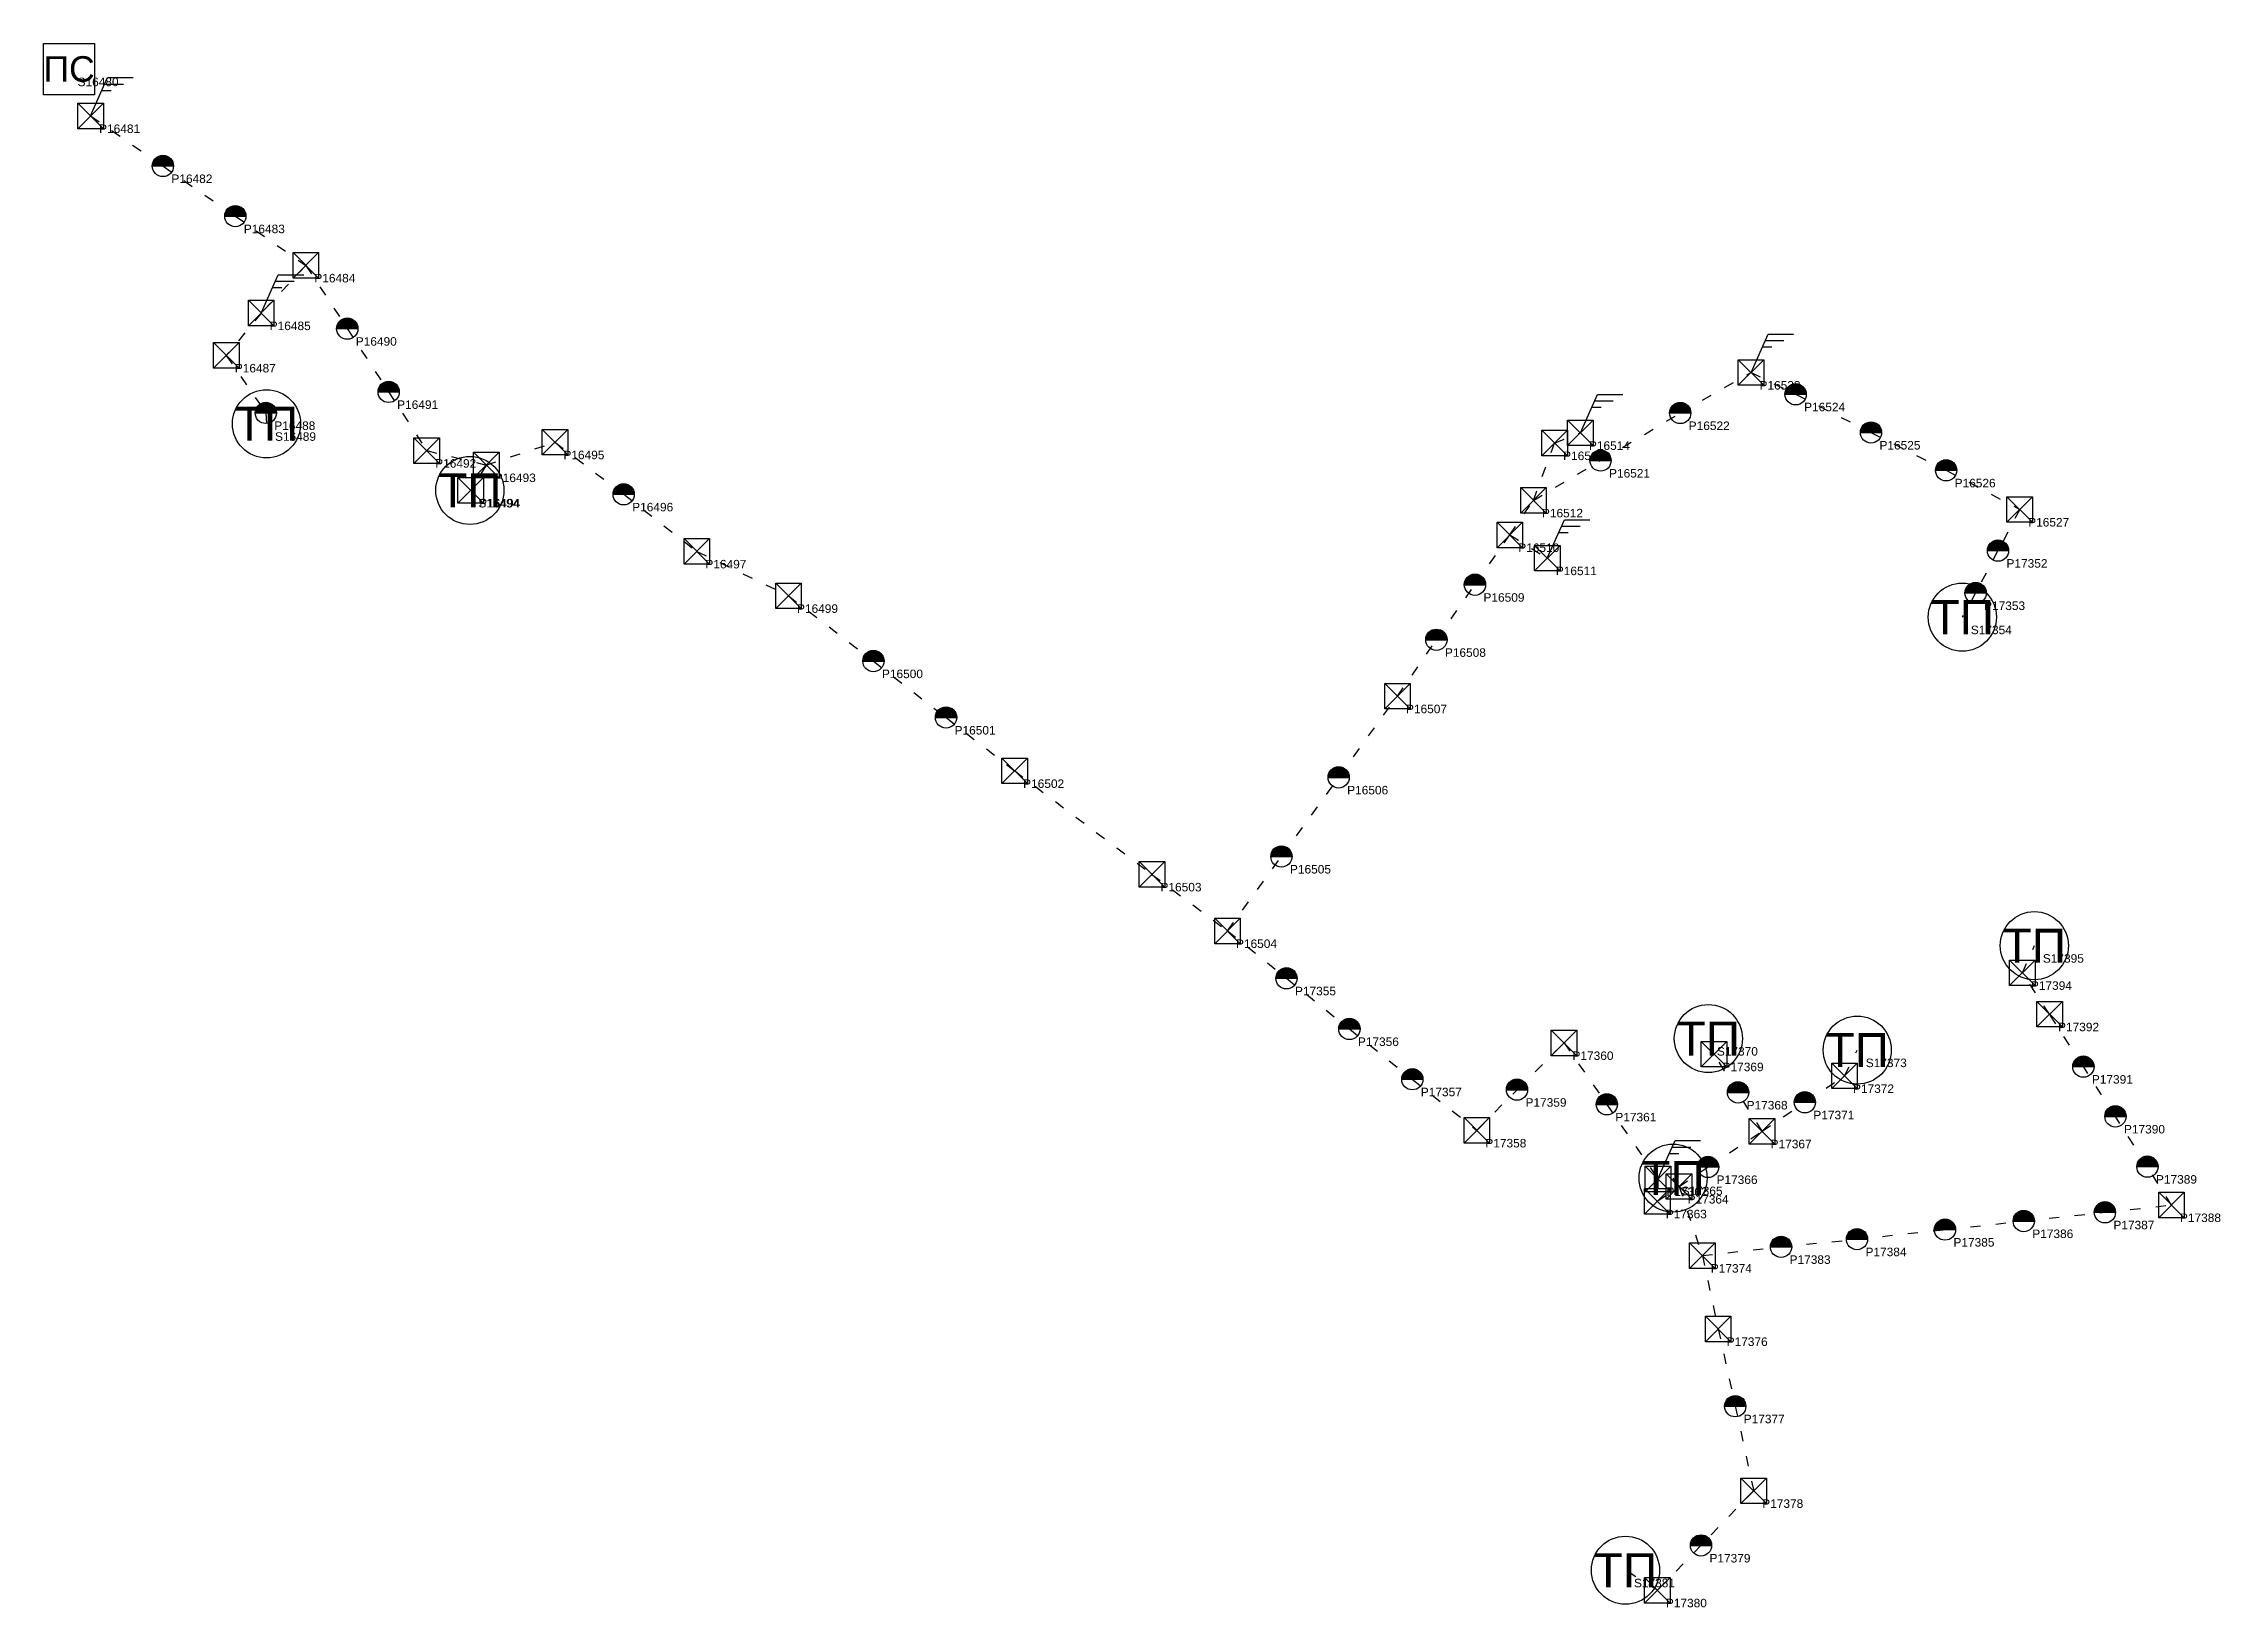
# Model space of a CAD drawing. Header units: metres. Extents: x 312597 to 315154, y 4832353 to 4834189.
import ezdxf
from ezdxf.enums import TextEntityAlignment as Align

# ---------------------------------------------------------------- set-up
doc = ezdxf.new("R2010")
doc.units = ezdxf.units.M
doc.header["$MEASUREMENT"] = 0
doc.linetypes.add('ACAD_ISO03W100', pattern=[30, 12, -18])
for name, color, linetype, lineweight in [('1_2', 7, 'Continuous', 25), ('1_4', 7, 'Continuous', 25), ('21_2', 200, 'ACAD_ISO03W100', 25), ('28_2', 7, 'Continuous', 25), ('28_3', 7, 'Continuous', 25), ('57_2', 7, 'Continuous', 30), ('8_1', 140, 'Continuous', 25)]:
    doc.layers.add(name, color=color, linetype=linetype, lineweight=lineweight)
doc.styles.get("Standard").update_dxf_attribs({"font": 'arial.ttf', "height": 2})

# ---------------------------------------------------------------- blocks, each defined once
blk = doc.blocks.new('PYLON-MV-28_3')
at = {"layer": '28_3'}
blk.add_lwpolyline([(-1.5, 1.5), (1.5, 1.5), (1.5, -1.5), (-1.5, -1.5)], close=True, dxfattribs=at)
for points in [[(-1.5, 1.5), (1.5, -1.5)], [(-1.5, -1.5), (1.5, 1.5)]]:
    blk.add_lwpolyline(points, dxfattribs=at)
blk.add_attdef('FIELD_ID', (2.57, 0), '', height=2, dxfattribs=at)
blk = doc.blocks.new('PYLON-MV-28_2')
at = {"layer": '28_2'}
blk.add_hatch(color=256, dxfattribs=at).paths.add_polyline_path([(-1.25, 0), (1.25, 0, 1)])
blk.add_line((-1.25, 0), (1.25, 0), dxfattribs=at)
blk.add_circle((0, 0), 1.25, dxfattribs=at)
blk.add_attdef('FIELD_ID', (2.57, 0), '', height=2, dxfattribs=at)
blk = doc.blocks.new('PS-1_2')
at = {"layer": '1_2'}
blk.add_lwpolyline([(-3, 3), (3, 3), (3, -3), (-3, -3)], close=True, dxfattribs=at)
at = {"layer": '1_2', "insert": (0, 0), "char_height": 3, "attachment_point": 5}
blk.add_mtext_dynamic_manual_height_columns('ПС', width=3.5109, gutter_width=10, heights=[0], dxfattribs=at)
at = {"layer": '1_2'}
blk.add_attdef('FIELD_ID', (4.15, 0.17), '', height=4, dxfattribs=at)
blk = doc.blocks.new('TP-1_4')
at = {"layer": '1_4'}
blk.add_circle((0, 0), 4, dxfattribs=at)
at = {"layer": '1_4', "insert": (0, 0), "char_height": 4, "attachment_point": 5}
blk.add_mtext_dynamic_manual_height_columns('ТП', width=5.0652, gutter_width=75, heights=[0], dxfattribs=at)
at = {"layer": '1_4'}
blk.add_attdef('FIELD_ID', (4.98, 0.01), '', height=4, dxfattribs=at)
blk = doc.blocks.new('SECTIONALIZER-8_1')
at = {"layer": '8_1'}
for points in [[(0, 0), (2, 4.5)], [(1.33, 3), (2.43, 3)], [(1.67, 3.75), (3.86, 3.75)], [(2, 4.5), (5, 4.5)]]:
    blk.add_lwpolyline(points, dxfattribs=at)

msp = doc.modelspace()

# ---------------------------------------------------------------- linework, layer by layer
at = {"layer": '21_2'}
for points in [[(312651.9, 4834104.1), (312736.8, 4834045.4), (312821.9, 4833986.5), (312904.7, 4833928.7)], [(312904.7, 4833928.7), (312852.3, 4833872.7)], [(312904.7, 4833928.7), (312953.4, 4833854.4), (313002, 4833780.2), (313046.7, 4833711.2), (313116.7, 4833694.3)], [(312852.3, 4833872.7), (312811.3, 4833823), (312857.7, 4833755.5), (312858.5, 4833742.7)], [(314346.8, 4833652.8), (314425.6, 4833699.6), (314519.2, 4833755.4), (314602.4, 4833802.9)], [(314602.4, 4833802.9), (314654.8, 4833777.4), (314743.3, 4833732.5), (314831.6, 4833688.1), (314918, 4833642.1), (314892.5, 4833593.8), (314866.2, 4833544.1), (314850.6, 4833515.7)], [(313116.7, 4833694.3), (313197.3, 4833721.1), (313278.1, 4833659.9), (313364.1, 4833592.9), (313471.7, 4833540.7), (313571.5, 4833464.1), (313656.8, 4833397.9), (313737.4, 4833335.2), (313898.7, 4833213.7), (313987.4, 4833147.3)], [(314346.8, 4833652.8), (314371.7, 4833720.1), (314402, 4833732.1)], [(313116.7, 4833694.3), (313098.4, 4833664.5)], [(314319, 4833612.2), (314346.8, 4833652.8)], [(313987.4, 4833147.3), (314050.8, 4833234.7), (314118, 4833327.6), (314187.1, 4833422.9), (314232.8, 4833489.1), (314278.1, 4833553.8), (314319, 4833612.2)], [(314319, 4833612.2), (314363.1, 4833585)], [(313987.4, 4833147.3), (314056.7, 4833091.7), (314130.6, 4833032.2), (314204.5, 4832973.2), (314280.3, 4832913.1), (314327.5, 4832960.9), (314382.7, 4833015.8), (314433, 4832943.7), (314493.1, 4832856.1)], [(314545.2, 4832766.1), (314637.7, 4832776.4), (314726.9, 4832785.4), (314830.2, 4832796.7), (314922.8, 4832806.7), (315018.1, 4832817), (315096.3, 4832825.5), (315068.1, 4832870.6), (315030.5, 4832929.5), (314992.8, 4832988), (314953.1, 4833049.5), (314921.2, 4833098.1), (314935.2, 4833130)], [(314615.4, 4832912.1), (314587.2, 4832957.7), (314559, 4833002.6), (314552.3, 4833020.9)], [(314615.4, 4832912.1), (314665.6, 4832946.1), (314712.2, 4832977.1), (314727.2, 4833007.4)], [(314517.9, 4832847.2), (314551.9, 4832870.2), (314615.4, 4832912.1)], [(314493.1, 4832856.1), (314492.3, 4832829.9), (314517.9, 4832847.2)], [(314517.9, 4832847.2), (314510.8, 4832857.1)], [(314517.9, 4832847.2), (314545.2, 4832766.1)], [(314545.2, 4832766.1), (314563.8, 4832680), (314583.8, 4832589.3), (314605.6, 4832489.9), (314543.6, 4832425.8), (314492.4, 4832373.2), (314454.9, 4832396.7)]]:
    msp.add_lwpolyline(points, dxfattribs=at)

# ---------------------------------------------------------------- block references
at = {"layer": '1_2', "xscale": 10, "yscale": 10}
msp.add_blockref('PS-1_2', (312626.6, 4834159.1), dxfattribs=at)
at = {"layer": '1_4', "xscale": 10, "yscale": 10}
for p in [(312858.5, 4833742.7), (313097.4, 4833664.5), (314850.6, 4833515.7), (314935.2, 4833130), (314552.3, 4833020.9), (314727.2, 4833007.4), (314510.8, 4832857.1), (314454.9, 4832396.7)]:
    msp.add_blockref('TP-1_4', p, dxfattribs=at)
at = {"layer": '28_2', "xscale": 10, "yscale": 10}
for p in [(312736.8, 4834045.4), (312821.9, 4833986.5), (312953.4, 4833854.4), (313002, 4833780.2), (314654.8, 4833777.4), (312857.7, 4833755.5), (314519.2, 4833755.4), (314743.3, 4833732.5), (314425.6, 4833699.6), (314831.6, 4833688.1), (313278.1, 4833659.9), (314892.5, 4833593.8), (314278.1, 4833553.8), (314866.2, 4833544.1), (314232.8, 4833489.1), (313571.5, 4833464.1), (313656.8, 4833397.9), (314118, 4833327.6), (314050.8, 4833234.7), (314056.7, 4833091.7), (314130.6, 4833032.2), (314204.5, 4832973.2), (314992.8, 4832988), (314327.5, 4832960.9), (314433, 4832943.7), (314587.2, 4832957.7), (314665.6, 4832946.1), (315030.5, 4832929.5), (314551.9, 4832870.2), (315068.1, 4832870.6), (315018.1, 4832817), (314726.9, 4832785.4), (314830.2, 4832796.7), (314922.8, 4832806.7), (314637.7, 4832776.4), (314583.8, 4832589.3), (314543.6, 4832425.8)]:
    msp.add_blockref('PYLON-MV-28_2', p, dxfattribs=at)
at = {"layer": '28_3', "xscale": 10, "yscale": 10}
for p in [(312651.9, 4834104.1), (312904.7, 4833928.7), (312852.3, 4833872.7), (312811.3, 4833823), (314602.4, 4833802.9), (314402, 4833732.1), (313046.7, 4833711.2), (313197.3, 4833721.1), (314371.7, 4833720.1), (313116.7, 4833694.3), (313098.4, 4833664.5), (314346.8, 4833652.8), (314918, 4833642.1), (314319, 4833612.2), (313364.1, 4833592.9), (314363.1, 4833585), (313471.7, 4833540.7), (314187.1, 4833422.9), (313737.4, 4833335.2), (313898.7, 4833213.7), (313987.4, 4833147.3), (314921.2, 4833098.1), (314953.1, 4833049.5), (314382.7, 4833015.8), (314559, 4833002.6), (314712.2, 4832977.1), (314280.3, 4832913.1), (314615.4, 4832912.1), (314493.1, 4832856.1), (314517.9, 4832847.2), (314492.3, 4832829.9), (315096.3, 4832825.5), (314545.2, 4832766.1), (314563.8, 4832680), (314605.6, 4832489.9), (314492.4, 4832373.2)]:
    msp.add_blockref('PYLON-MV-28_3', p, dxfattribs=at)
at = {"layer": '8_1', "xscale": 10, "yscale": 10}
for p in [(312651.9, 4834104.1), (312852.3, 4833872.7), (314602.4, 4833802.9), (314402, 4833732.1), (314363.1, 4833585), (314493.1, 4832856.1)]:
    msp.add_blockref('SECTIONALIZER-8_1', p, dxfattribs=at)

# ---------------------------------------------------------------- texts
at = {"layer": '57_2'}
for s, p in [('S16480', (312636.6, 4834149.1)), ('P16481', (312661.9, 4834094.1)), ('P16482', (312746.8, 4834035.4)), ('P16483', (312831.9, 4833976.5)), ('P16484', (312914.7, 4833918.7)), ('P16485', (312862.3, 4833862.7)), ('P16490', (312963.4, 4833844.4)), ('P16487', (312821.3, 4833813)), ('P16491', (313012, 4833770.2)), ('P16523', (314612.4, 4833792.9)), ('P16488', (312867.7, 4833745.5)), ('P16522', (314529.2, 4833745.4)), ('P16524', (314664.8, 4833767.4)), ('S16489', (312868.5, 4833732.7)), ('P16514', (314412, 4833722.1)), ('P16525', (314753.3, 4833722.5)), ('P16492', (313056.7, 4833701.2)), ('P16495', (313207.3, 4833711.1)), ('P16513', (314381.7, 4833710.1)), ('P16493', (313126.7, 4833684.3)), ('P16521', (314435.6, 4833689.6)), ('P16526', (314841.6, 4833678.1)), ('S16494', (313107.4, 4833654.5)), ('P16494', (313108.4, 4833654.5)), ('P16496', (313288.1, 4833649.9)), ('P16512', (314356.8, 4833642.8)), ('P16527', (314928, 4833632.1)), ('P16510', (314329, 4833602.2)), ('P16497', (313374.1, 4833582.9)), ('P16511', (314373.1, 4833575)), ('P17352', (314902.5, 4833583.8)), ('P16509', (314288.1, 4833543.8)), ('P16499', (313481.7, 4833530.7)), ('P17353', (314876.2, 4833534.1)), ('S17354', (314860.6, 4833505.7)), ('P16508', (314242.8, 4833479.1)), ('P16500', (313581.5, 4833454.1)), ('P16507', (314197.1, 4833412.9)), ('P16501', (313666.8, 4833387.9)), ('P16502', (313747.4, 4833325.2)), ('P16506', (314128, 4833317.6)), ('P16505', (314060.8, 4833224.7)), ('P16503', (313908.7, 4833203.7)), ('P16504', (313997.4, 4833137.3)), ('S17395', (314945.2, 4833120)), ('P17355', (314066.7, 4833081.7)), ('P17394', (314931.2, 4833088.1)), ('P17392', (314963.1, 4833039.5)), ('P17356', (314140.6, 4833022.2)), ('P17360', (314392.7, 4833005.8)), ('S17370', (314562.3, 4833010.9)), ('P17369', (314569, 4832992.6)), ('S17373', (314737.2, 4832997.4)), ('P17391', (315002.8, 4832978)), ('P17357', (314214.5, 4832963.2)), ('P17359', (314337.5, 4832950.9)), ('P17372', (314722.2, 4832967.1)), ('P17361', (314443, 4832933.7)), ('P17368', (314597.2, 4832947.7)), ('P17371', (314675.6, 4832936.1)), ('P17358', (314290.3, 4832903.1)), ('P17367', (314625.4, 4832902.1)), ('P17390', (315040.5, 4832919.5)), ('P17366', (314561.9, 4832860.2)), ('P17389', (315078.1, 4832860.6)), ('P17362', (314503.1, 4832846.1)), ('S17365', (314520.8, 4832847.1)), ('P17364', (314527.9, 4832837.2)), ('P17363', (314502.3, 4832819.9)), ('P17386', (314932.8, 4832796.7)), ('P17387', (315028.1, 4832807)), ('P17388', (315106.3, 4832815.5)), ('P17384', (314736.9, 4832775.4)), ('P17385', (314840.2, 4832786.7)), ('P17374', (314555.2, 4832756.1)), ('P17383', (314647.7, 4832766.4)), ('P17376', (314573.8, 4832670)), ('P17377', (314593.8, 4832579.3)), ('P17378', (314615.6, 4832479.9)), ('P17379', (314553.6, 4832415.8)), ('S17381', (314464.9, 4832386.7)), ('P17380', (314502.4, 4832363.2))]:
    msp.add_text(s, height=10, dxfattribs=at).set_placement(p, align=Align.TOP_LEFT)

doc.saveas('drawing.dxf')
